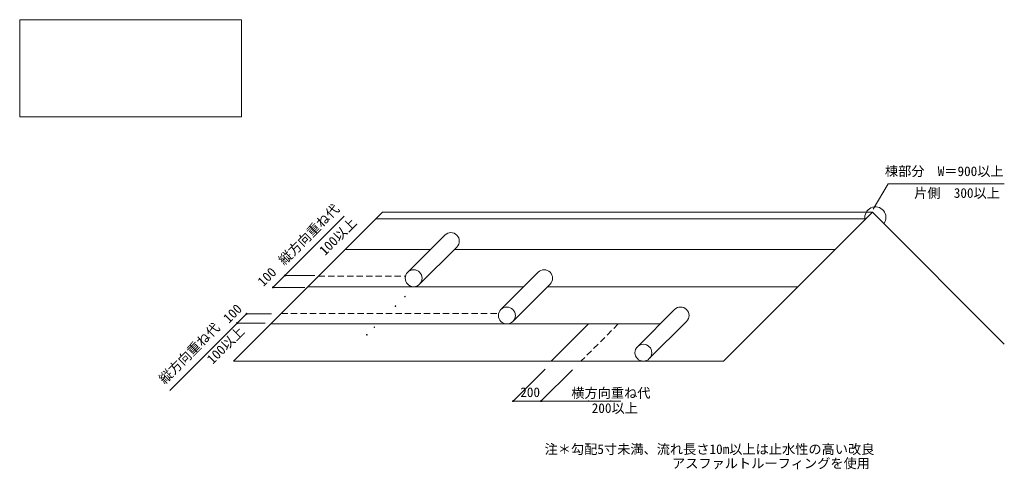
# Model space of a CAD drawing. Units: millimetres, scale not verified. Extents: x -37620 to 7779, y -11593 to 2079.
# Drawn here: x -37620 to -36687, y -11593 to -11167 of the extents above; entities that cross this region are included whole.
import ezdxf
from ezdxf.enums import TextEntityAlignment as Align

# ---------------------------------------------------------------- set-up
doc = ezdxf.new("R2010")
doc.units = ezdxf.units.MM
doc.header["$LTSCALE"] = 5
doc.linetypes.add('DASHED1', pattern=[1.8, 1.2, -0.6])
doc.layers.add('0-0_芯', color=7, linetype='Continuous', lineweight=18)
doc.styles.add('ＭＳ ゴシック', font='')
doc.styles.get('ＭＳ ゴシック').set_extended_font_data('MS Gothic')

msp = doc.modelspace()

# ---------------------------------------------------------------- hatches: boundary and pattern name
at = {"layer": '0-0_芯'}
for points in [[(-37368.05, -11409.746, 1), (-37369.05, -11409.746, 1)], [(-37379.332, -11421.028, 1), (-37380.332, -11421.028, 1)], [(-37254.449, -11429.726, 1), (-37255.049, -11429.726, 1)], [(-37263.474, -11438.751, 1), (-37264.074, -11438.751, 1)], [(-37404.313, -11446.009, 1), (-37405.313, -11446.009, 1)], [(-37413.178, -11454.874, 1), (-37414.178, -11454.874, 1)], [(-37283.46, -11458.737, 1), (-37284.06, -11458.737, 1)], [(-37290.551, -11465.828, 1), (-37291.151, -11465.828, 1)], [(-37151.783, -11528.612, 1), (-37152.783, -11528.612, 1)], [(-37125.238, -11528.612, 1), (-37126.238, -11528.612, 1)], [(-37080.632, -11528.612, 1), (-37081.232, -11528.612, 1)], [(-37059.395, -11528.612, 1), (-37059.995, -11528.612, 1)]]:
    msp.add_hatch(color=4, dxfattribs=at).paths.add_polyline_path(points)

# ---------------------------------------------------------------- linework, layer by layer
at = {"layer": '0-0_芯', "color": 4, "lineweight": 9}
for p, q in [((-37619.709, -11167.363), (-37409.709, -11167.363)), ((-37409.709, -11167.363), (-37409.709, -11259.363)), ((-37379.582, -11420.778), (-37312.305, -11353.501)), ((-37340.276, -11409.746), (-37368.55, -11409.746)), ((-37349.588, -11421.028), (-37379.832, -11421.028)), ((-37477.546, -11518.742), (-37404.563, -11445.759)), ((-37381.066, -11446.009), (-37404.813, -11446.009)), ((-37387.275, -11454.874), (-37413.678, -11454.874)), ((-37121.98, -11498.309), (-37152.283, -11528.612)), ((-37096.052, -11498.926), (-37125.384, -11528.259)), ((-37152.783, -11528.612), (-37050.307, -11528.612))]:
    msp.add_line(p, q, dxfattribs=at)
at = {"layer": '0-0_芯', "color": 134, "lineweight": 9}
for q in [(-36811.354, -11346.941), (-36687.251, -11322.887)]:
    msp.add_line((-36797.17, -11322.887), q, dxfattribs=at)
at = {"layer": '0-0_芯'}
for p, q in [((-37276.105, -11349.826), (-36812.002, -11349.826)), ((-36812.002, -11349.826), (-36952.995, -11490.819)), ((-36812.002, -11349.826), (-36687.001, -11474.827)), ((-37282.341, -11356.062), (-36818.238, -11356.062)), ((-37252.171, -11406.666), (-37216.922, -11371.417)), ((-37311.353, -11385.074), (-37230.579, -11385.074)), ((-37240.857, -11417.979), (-37205.609, -11382.731)), ((-37207.952, -11385.074), (-36847.25, -11385.074)), ((-37163.832, -11441.914), (-37128.584, -11406.666)), ((-37346.602, -11420.322), (-37142.241, -11420.322)), ((-37152.519, -11453.228), (-37117.27, -11417.979)), ((-37119.613, -11420.322), (-36882.498, -11420.322)), ((-37034.588, -11477.162), (-36999.34, -11441.914)), ((-37023.275, -11488.476), (-36988.026, -11453.228)), ((-37381.85, -11455.571), (-37012.997, -11455.571)), ((-37080.981, -11455.571), (-37116.229, -11490.819))]:
    msp.add_line(p, q, dxfattribs=at)
at = {"layer": '0-0_芯', "linetype": 'DASHED1'}
for p, q in [((-37336.602, -11410.322), (-37254.319, -11410.322)), ((-37371.85, -11445.571), (-37165.782, -11445.571)), ((-37052.696, -11455.571), (-37087.774, -11490.649))]:
    msp.add_line(p, q, dxfattribs=at)
at = {"layer": '0-0_芯', "color": 4, "lineweight": 9}
msp.add_lwpolyline([(-37619.709, -11167.363), (-37619.709, -11259.363), (-37409.709, -11259.363)], dxfattribs=at)
at = {"layer": '0-0_芯'}
msp.add_lwpolyline([(-37276.105, -11349.826), (-37417.098, -11490.819), (-36952.995, -11490.819)], dxfattribs=at)
for centre in [(-37246.514, -11412.322), (-37158.175, -11447.571), (-37028.931, -11482.819)]:
    msp.add_circle(centre, 8, dxfattribs=at)
at = {"layer": '0-0_芯', "color": 4, "lineweight": 9}
for centre, radius in [((-37368.55, -11409.746), 0.5), ((-37379.832, -11421.028), 0.5), ((-37254.749, -11429.726), 0.3), ((-37263.774, -11438.751), 0.3), ((-37404.813, -11446.009), 0.5), ((-37413.678, -11454.874), 0.5), ((-37283.76, -11458.737), 0.3), ((-37290.851, -11465.828), 0.3), ((-37152.283, -11528.612), 0.5), ((-37125.738, -11528.612), 0.5), ((-37080.932, -11528.612), 0.3), ((-37059.695, -11528.612), 0.3)]:
    msp.add_circle(centre, radius, dxfattribs=at)
at = {"layer": '0-0_芯'}
for centre, radius, start, end in [((-36809.097, -11354.677), 10, 324.68879, 190.0806), ((-37211.265, -11377.074), 8, 315, 135), ((-37122.927, -11412.322), 8, 315, 135), ((-36993.683, -11447.571), 8, 315, 135)]:
    msp.add_arc(centre, radius, start, end, dxfattribs=at)

# ---------------------------------------------------------------- texts
at = {"layer": '0-0_芯', "color": 4, "style": 'ＭＳ ゴシック'}
for s, p in [('棟部分\u3000W＝900以上', (-36800.071, -11318.252)), ('片側\u3000300以上', (-36772.35, -11338.882)), ('200', (-37145.517, -11527.626)), ('横方向重ね代', (-37097.165, -11528.342)), ('200以上', (-37077.825, -11542.669)), ('注＊勾配5寸未満、流れ長さ10m以上は止水性の高い改良', (-37122.5, -11581.569)), ('アスファルトルーフィングを使用', (-37001.755, -11595))]:
    msp.add_text(s, height=9.164, dxfattribs=at).set_placement(p, align=Align.BOTTOM_LEFT)
for s, p in [('縦方向重ね代', (-37367.149, -11402.523)), ('100以上', (-37328.564, -11393.278)), ('100', (-37386.967, -11422.72)), ('100', (-37419.559, -11457.461)), ('縦方向重ね代', (-37480.447, -11515.045)), ('100以上', (-37434.938, -11496.267))]:
    msp.add_text(s, height=9.164, rotation=45, dxfattribs=at).set_placement(p, align=Align.BOTTOM_LEFT)

doc.saveas('drawing.dxf')
